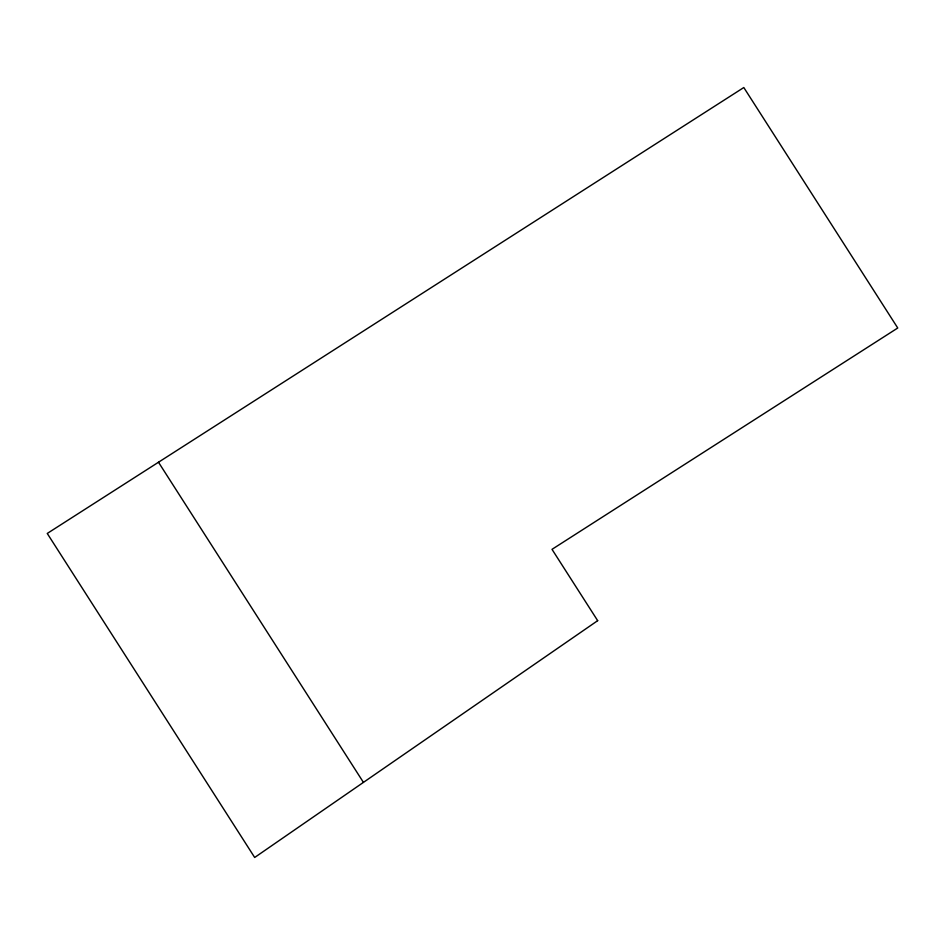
<?xml version="1.0" encoding="UTF-8"?>
<svg xmlns="http://www.w3.org/2000/svg" width="945" height="945" viewBox="0 0 945 945"><rect width="100%" height="100%" fill="white"/><g stroke="black" fill="none" stroke-linecap="round" stroke-linejoin="round"><path stroke-width="1.42" d="M158.488 462.235L363.435 782.389M597.677 620.664L254.677 857.469L47.25 533.452L743.809 87.531L897.75 327.998L552.01 549.34L597.677 620.664"/></g></svg>
